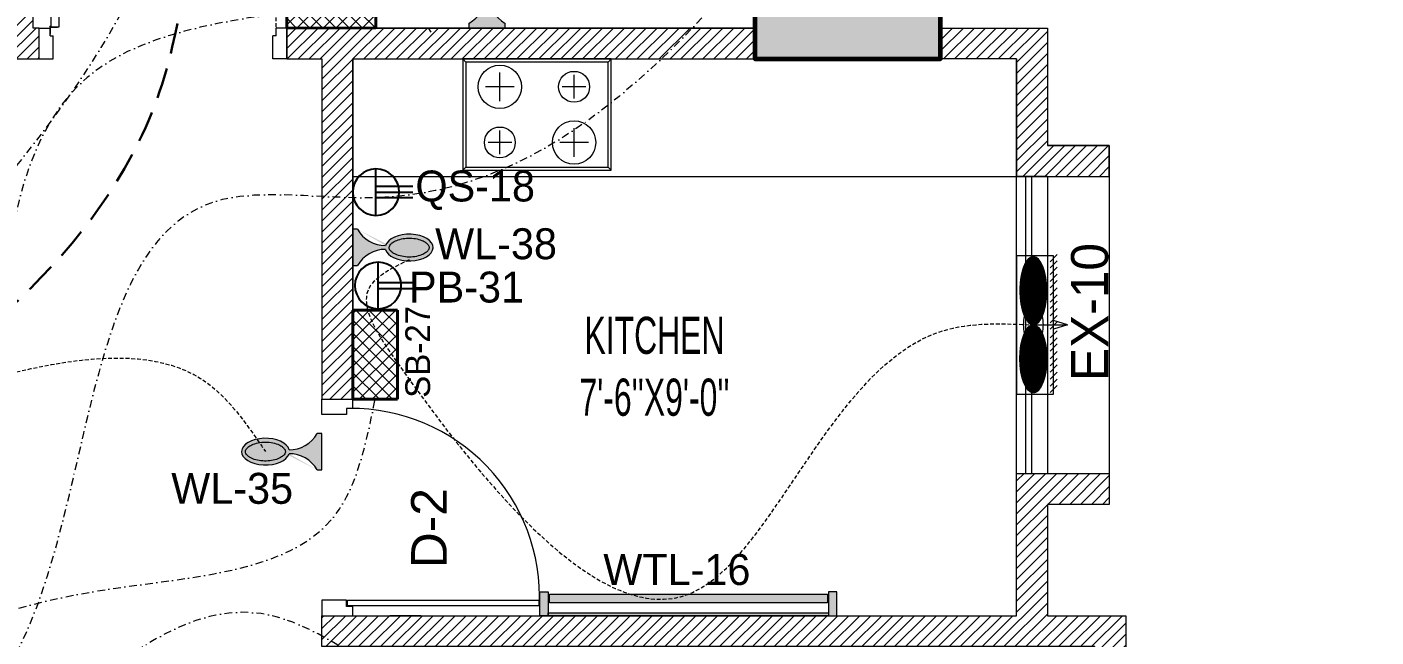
# Model space of a CAD drawing. Header units: inches. Extents: x 109699 to 44449955, y -10987 to 15824140.
# Drawn here: x 196519.6 to 196737.7, y -3582.5 to -3483.8 of the extents above; entities that cross this region are included whole.
import ezdxf

# ---------------------------------------------------------------- set-up
doc = ezdxf.new("R2010")
doc.units = ezdxf.units.IN
doc.header["$LTSCALE"] = 5
doc.header["$MEASUREMENT"] = 0
for name, pattern in [('DASHDOT', [1, 0.5, -0.25, 0, -0.25]), ('DASHED2', [0.375, 0.25, -0.125]), ('HIDDEN', [0.375, 0.25, -0.125])]:
    doc.linetypes.add(name, pattern=pattern)
doc.layers.get('0').update_dxf_attribs({"color": 123})
for name, color, linetype, lineweight in [('@NORMAL', 7, 'Continuous', 5), ('AC In', 244, 'DASHED2', 30), ('cloumn', 253, 'Continuous', 60), ('door', 8, 'Continuous', 9), ('E-Con-Point', 5, 'DASHED2', 13), ('E-EX-Exhaust-Fan', 190, 'Continuous', 13), ('E-PB-Socket-5A', 203, 'Continuous', 13), ('E-QS-Socket-15A', 1, 'Continuous', 9), ('E-SB-Switch-Board', 106, 'Continuous', 18), ('E-WL-Wall-Light', 232, 'Continuous', 15), ('E-WTL-Wall-Tube-Light', 6, 'Continuous', 15), ('fixture', 255, 'Continuous', 0), ('glass', 140, 'Continuous', 18), ('ha', 252, 'Continuous', 5), ('L_WALL', 8, 'Continuous', 5), ('SB', 1, 'DASHDOT', 20), ('WALL-1', 8, 'Continuous', 9), ('wll 01', 7, 'Continuous', 9)]:
    doc.layers.add(name, color=color, linetype=linetype, lineweight=lineweight)
doc.layers.add('FURNITUR', color=7, linetype='Continuous', lineweight=5, true_color=0xe8e8e8)
doc.layers.add('illustr-FURNITURE', color=34, linetype='Continuous')
doc.layers.add('T', color=8, linetype='Continuous')
doc.styles.get("Standard").update_dxf_attribs({"font": 'times.ttf'})
doc.styles.add('style2', font='ARIALN.TTF', dxfattribs={"width": 0.75, "height": 3})
doc.styles.add('TEXT-3', font='arial.ttf')
pattern_1 = [(44.99999999999989, (142732.3835256985, 2531118.532197352), (-0.8838834764831833, 0.8838834764831855), [])]

# ---------------------------------------------------------------- blocks, each defined once
blk = doc.blocks.new('Door-40')
at = {"layer": 'door', "ltscale": 0.5}
for p, q in [((0, 40), (5, 40)), ((0, 40), (0, 37.75)), ((5, 40), (5, 38.24999999999636)), ((0, 37.75), (3.75, 37.75000000000364)), ((3.75, 38.24999999999636), (3.75, 37.75000000000364)), ((3.75, 38.24999999999636), (5, 38.24999999999636)), ((0, 0), (0, 2.25)), ((0, 2.25), (3.75, 2.249999999996362)), ((3.75, 1.750000000003638), (3.75, 2.249999999996362)), ((5.135000000002037, 2.913192669428099), (5.145000000004075, 2.913192669428099)), ((5.135000000002037, 1.885000000002037), (5.135000000002037, 2.913192669428099)), ((0, 0), (5, 0)), ((0, 0), (5, 0)), ((3.75, 1.750000000003638), (5, 1.750000000003638)), ((4.010000000002037, 1.760000000002037), (4.010000000002037, 1.75)), ((5.010000000002037, 1.760000000002037), (4.010000000002037, 1.760000000002037)), ((5, 1.750000000003638), (5.010400642058812, 1.750000000007276)), ((5, 0), (5, 1.750000000003638)), ((5.145000000004075, 1.895000000000437), (5.145000000004075, 1.884599357945262))]:
    blk.add_line(p, q, dxfattribs=at)
blk.add_lwpolyline([(41.625, 3.145000000000437), (5.145000000004075, 3.145000000000437), (5.145000000004075, 1.895000000000437), (41.625, 1.895000000000437)], close=True, dxfattribs=at)
blk.add_circle((5.135000000002037, 1.760000000002037), 0.1249999999999983, dxfattribs=at)
at = {"layer": 'door', "linetype": 'HIDDEN', "ltscale": 0.5}
blk.add_arc((5.156161382139544, 1.755015969829401), 36.49531813451388, 2.182731632980644, 90.24516611661387, dxfattribs=at)
blk = doc.blocks.new('nhytfgb')
at = {"layer": 'L_WALL', "ltscale": 4}
for p, q in [((20996.32718490922, -25463.2833109047), (20996.32718490922, -25464.7833109047)), ((21001.32718490922, -25465.7833109047), (21001.32718490922, -25463.28331090471)), ((20996.32718490922, -25464.7833109047), (20997.32718490922, -25464.7833109047)), ((20997.32718490922, -25464.7833109047), (20997.32718490922, -25465.7833109047)), ((20997.32718490922, -25465.7833109047), (21001.32718490922, -25465.7833109047)), ((20997.3271849093, -25495.78331090468), (21001.3271849093, -25495.78331090468)), ((20997.3271849093, -25496.78331090468), (20997.3271849093, -25495.78331090468)), ((21001.3271849093, -25495.78331090468), (21001.32718490922, -25498.2833109047)), ((20996.32718490922, -25496.7833109047), (20996.32718490922, -25498.2833109047))]:
    blk.add_line(p, q, dxfattribs=at)
at = {"layer": 'L_WALL'}
for p, q in [((20997.18809612016, -25464.90215873925), (20966.18809612016, -25464.90215873925)), ((20997.18809612016, -25465.79835851259), (20966.18809612016, -25465.79835851259)), ((20997.18809612016, -25464.90215873925), (20997.18809612016, -25465.79835851259)), ((20996.32718490922, -25496.7833109047), (20997.3271849093, -25496.78331090468))]:
    blk.add_line(p, q, dxfattribs=at)
blk.add_arc((20996.57718490925, -25466.36028743991), 30.42405063002891, 177.2529418227814, 270.4708152205662, dxfattribs=at)
blk = doc.blocks.new('coloumn-01')
at = {"layer": 'ha'}
h = blk.add_hatch(dxfattribs=at)
h.set_pattern_fill('AR-CONC', color=256, scale=0.5)
h.set_pattern_definition([(49.99999999999999, (0, 0), (3.586300913003767, -0.3137606749129755), [0.375, -4.125]), (355, (0, 0), (-0.693756668065, 3.760960668500059), [0.3, -3.3]), (100.45144446, (0.298858405, -0.02614672), (2.89254423363556, 3.447199954843147), [0.3187009599999999, -3.505710559999999]), (46.18420000000001, (0, 1), (5.336206653357862, -0.8275964039653827), [0.5625, -6.1875]), (96.63563549, (0.444683725, 0.931033465), (4.673309728371142, 4.870593003872752), [0.47805171, -5.258568799999999]), (351.1841639899999, (0, 1), (4.673309725273866, 4.870593001349951), [0.45, -4.950000005]), (21, (0.5, 0.75), (2.984535260592308, -2.013094453326694), [0.375, -4.125]), (326.0000000000001, (0.5, 0.75), (1.216576659607909, 3.625750225234265), [0.3, -3.3]), (71.45144474, (0.74871127, 0.58224213), (4.201111883649856, 1.612655764031769), [0.31870095, -3.50571056]), (37.50000000000001, (0, 0), (0.06079927658645334, 1.664469269156557), [0, -3.26, 0, -3.35, 0, -3.3125]), (7.499999999999999, (0, 0), (1.315347687210743, 1.972058559411801), [0, -1.91, 0, -3.185, 0, -1.2625]), (327.5, (-1.115, 0), (2.669112180862045, -0.1127743586718988), [0, -1.25, 0, -3.9, 0, -5.175]), (317.5, (-1.615, 0), (2.915930846711931, 0.5005249116615886), [0, -1.625, 0, -2.59, 0, -3.675])])
h.paths.add_polyline_path([(32128.44739975178, -2546319.049243456), (32092.44739975178, -2546319.049243456), (32092.44739975178, -2546331.049243456), (32128.44739975178, -2546331.049243456)])
h.paths.add_polyline_path([(32128.44739975189, -2546617.132962178), (32098.44739975189, -2546617.132962178), (32098.44739975189, -2546629.132962178), (32128.44739975189, -2546629.132962178)])
h.paths.add_polyline_path([(31978.51966727065, -2546605.132962178), (31966.51966727065, -2546605.132962178), (31966.51966727065, -2546635.132962178), (31978.51966727065, -2546635.132962178)])
h.paths.add_polyline_path([(31821.20333333506, -2546605.132962178), (31809.20333333506, -2546605.132962178), (31809.20333333506, -2546635.132962178), (31821.20333333506, -2546635.132962178)])
h.paths.add_polyline_path([(31689.20328743063, -2546611.133238418), (31677.20328743063, -2546611.133238418), (31677.20328743063, -2546635.133238418), (31689.20328743063, -2546635.133238418)])
h.paths.add_polyline_path([(31417.20347832461, -2546611.132962178), (31405.20347832461, -2546611.132962178), (31405.20347832461, -2546635.132962178), (31417.20347832461, -2546635.132962178)])
h.paths.add_polyline_path([(31435.20347912709, -2546415.348983645), (31405.20347912709, -2546415.348983645), (31405.20347912709, -2546427.348983645), (31435.20347912709, -2546427.348983645)])
h.paths.add_polyline_path([(31633.74647668525, -2546415.348983645), (31603.74647668525, -2546415.348983645), (31603.74647668525, -2546427.348983645), (31633.74647668525, -2546427.348983645)])
h.paths.add_polyline_path([(31821.20245073218, -2546319.049243455), (31809.20245073218, -2546319.049243455), (31809.20245073218, -2546349.049243455), (31821.20245073218, -2546349.049243455)])
h.paths.add_polyline_path([(31996.51966727068, -2546319.049243455), (31966.51966727068, -2546319.049243455), (31966.51966727068, -2546331.049243455), (31996.51966727068, -2546331.049243455)])
h.paths.add_polyline_path([(31581.74648750067, -2546291.049243452), (31541.74648750067, -2546291.049243452), (31541.74648750067, -2546301.049243452), (31581.74648750067, -2546301.049243452)])
h.paths.add_polyline_path([(31485.74647668505, -2546261.049243452), (31475.74647668505, -2546261.049243452), (31475.74647668505, -2546301.049243452), (31485.74647668505, -2546301.049243452)])
h.paths.add_polyline_path([(31581.74648750064, -2546206.049278549), (31521.74648750064, -2546206.049278549), (31521.74648750064, -2546216.049243455), (31581.74648750064, -2546216.049243455)])
h.paths.add_polyline_path([(31435.20347595899, -2546206.049243455), (31405.20347595899, -2546206.049243455), (31405.20347595899, -2546218.049243455), (31435.20347595899, -2546218.049243455)])
h.paths.add_polyline_path([(31435.20347912709, -2546094.049243455), (31405.20347912709, -2546094.049243455), (31405.20347912709, -2546106.049243455), (31435.20347912709, -2546106.049243455)])
h.paths.add_polyline_path([(31583.74647668522, -2546094.049243455), (31547.74647668522, -2546094.049243455), (31547.74647668522, -2546106.049243455), (31583.74647668522, -2546106.049243455)])
h.paths.add_polyline_path([(31775.41359277777, -2546094.049243455), (31763.41359277777, -2546094.049243455), (31763.41359277777, -2546124.049243455), (31775.41359277777, -2546124.049243455)])
h.paths.add_polyline_path([(32059.80123907101, -2546094.049243455), (32047.80123907101, -2546094.049243455), (32047.80123907101, -2546124.049243455), (32059.80123907101, -2546124.049243455)])
h.paths.add_polyline_path([(32058.06771510976, -2545913.633020405), (32028.06771510976, -2545913.633020405), (32028.06771510976, -2545925.633020405), (32058.06771510976, -2545925.633020405)])
h.paths.add_polyline_path([(32048.06771510973, -2545722.712815279), (32036.06771510973, -2545722.712815279), (32036.06771510973, -2545746.712815279), (32048.06771510973, -2545746.712815279)])
h.paths.add_polyline_path([(31799.41359277774, -2545913.633020405), (31763.41359277774, -2545913.633020405), (31763.41359277774, -2545925.633020405), (31799.41359277774, -2545925.633020405)])
h.paths.add_polyline_path([(31591.53986684192, -2545945.049243456), (31561.31223659915, -2545945.049243456), (31561.31223659915, -2545957.049243456), (31591.53986684192, -2545957.049243456)])
h.paths.add_polyline_path([(31435.20347912709, -2545945.049243456), (31405.20347912709, -2545945.049243456), (31405.20347912709, -2545957.049243456), (31435.20347912709, -2545957.049243456)])
h.paths.add_polyline_path([(31429.2035252499, -2545715.383477275), (31405.2035252499, -2545715.383477275), (31405.2035252499, -2545727.383477275), (31429.2035252499, -2545727.383477275)])
h.paths.add_polyline_path([(31605.53986684192, -2545715.383237123), (31581.53986684192, -2545715.383237123), (31581.53986684192, -2545727.383237123), (31605.53986684192, -2545727.383237123)])
h.paths.add_polyline_path([(31775.41359277774, -2545711.610186095), (31763.41359277774, -2545711.610186095), (31763.41359277774, -2545735.610186095), (31775.41359277774, -2545735.610186095)])
at = {"layer": 'cloumn', "elevation": -16.03078112505508}
blk.add_lwpolyline([(32028.06771510976, -2545913.633020405), (32028.06771510976, -2545925.633020405), (32058.06771510976, -2545925.633020405), (32058.06771510976, -2545913.633020405)], close=True, dxfattribs=at)
blk = doc.blocks.new('A$C3CDA63C6')
at = {"layer": 'fixture'}
for p, q in [((-1.009373227134347e-05, 18.00000247807452), (0.4999899062677287, 17.50000247807452)), ((-1.009373227134347e-05, 18.00000247807452), (-1.009373227134347e-05, 2.478074520695372e-06)), ((23.99998990626773, 18.00000247807452), (-1.009373227134347e-05, 18.00000247807452)), ((0.4999899062677287, 17.50000247807452), (0.4999899062677287, 0.5000024780745207)), ((23.49998990626773, 17.50000247807452), (0.4999899062677287, 17.50000247807452)), ((23.49998990626773, 17.50000247807452), (23.99998990626773, 18.00000247807452)), ((23.49998990626773, 0.5000024780745207), (23.49998990626773, 17.50000247807452)), ((23.99998990626773, 2.478074520695372e-06), (23.99998990626773, 18.00000247807452)), ((5.999989906267729, 15.82196763532897), (5.999989906267729, 11.17803732082007)), ((17.99998990626773, 15.41201758252623), (17.99998990626773, 11.58798737362281)), ((3.678024749013275, 13.50000247807452), (8.321955063522182, 13.50000247807452)), ((16.08797480181602, 13.50000247807452), (19.91200501071944, 13.50000247807452)), ((17.99998990626773, 6.821967635328974), (17.99998990626773, 2.178037320820067)), ((4.087974801816017, 4.500002478074521), (7.91200501071944, 4.500002478074521)), ((5.999989906267729, 6.412017582526232), (5.999989906267729, 2.587987373622809)), ((15.67802474901328, 4.500002478074521), (20.32195506352218, 4.500002478074521)), ((0.4999899062677287, 0.5000024780745207), (-1.009373227134347e-05, 2.478074520695372e-06)), ((-1.009373227134347e-05, 2.478074520695372e-06), (23.99998990626773, 2.478074520695372e-06)), ((0.4999899062677287, 0.5000024780745207), (23.49998990626773, 0.5000024780745207)), ((23.49998990626773, 0.5000024780745207), (23.99998990626773, 2.478074520695372e-06))]:
    blk.add_line(p, q, dxfattribs=at)
for centre, radius in [((5.999989906267729, 13.50000247807452), 3.5), ((17.99998990626773, 13.50000247807452), 2.5), ((5.999989906267729, 4.500002478074521), 2.5), ((17.99998990626773, 4.500002478074521), 3.5)]:
    blk.add_circle(centre, radius, dxfattribs=at)
blk = doc.blocks.new('vfdcx')
at = {"layer": 'FURNITUR'}
blk.add_line((106318.1547879035, -20852.43812081018), (106301.0488324388, -20862.31424880781), dxfattribs=at)
blk = doc.blocks.new('A$C4DCB0E22')
h = blk.add_hatch()
h.set_pattern_fill('ANSI37', color=256, scale=15, angle=90.05046403147966, style=0)
h.set_pattern_definition([(135.0504640314797, (0, 0), (-1.324656962164393, -1.326992438783809), []), (225.0504640314796, (0, 0), (1.326992438783809, -1.324656962164393), [])])
h.paths.add_polyline_path([(0.0158499618895469, -4.176303718850249e-06), (-3.779117417224143e-06, 17.9999888419976), (8.999992730033242, 18.00791571250107), (9.015846471040199, 0.007922694199763214)])
at = {"lineweight": 40}
for p, q in [((-3.779117417224143e-06, 17.9999888419976), (8.999992730033242, 18.00791571250107)), ((0.0158499618895469, -4.176303718850249e-06), (-3.779117417224143e-06, 17.9999888419976)), ((9.015846471040199, 0.007922694199763214), (8.999992730033242, 18.00791571250107)), ((0.0158499618895469, -4.176303718850249e-06), (9.015846471040199, 0.007922694199763214))]:
    blk.add_line(p, q, dxfattribs=at)
blk = doc.blocks.new('A$C0EEE0DA8')
at = {"lineweight": 25}
for p, q in [((9.859886922386067, 11.01563311866266), (9.859886922386067, 3.514223118661903)), ((9.859886922386067, 7.754928118662065), (15.8195753665932, 7.754928118662065)), ((9.859886922386067, 6.774928118662501), (15.8195753665932, 6.774928118662501))]:
    blk.add_line(p, q, dxfattribs=at)
blk.add_circle((9.85988692238243, 7.264928118662283), 3.750704999999999, dxfattribs=at)
blk = doc.blocks.new('E-W-LIGHT')
at = {"linetype": 'ByBlock', "ltscale": 0.5}
h = blk.add_hatch(color=256, dxfattribs=at)
h.dxf.hatch_style = 1
h.set_gradient(color1=(255, 255, 255), color2=(255, 255, 0), name='CYLINDER')
edge = h.paths.add_edge_path()
edge.add_spline(control_points=[(-96.71110423948552, 1.235367220396483), (-96.8976251288622, 1.235367220396483), (-97.08530367817384, 1.204590695443009), (-97.49532330615068, 1.060408411101338), (-97.71769888777162, 0.9452617532663472), (-98.18859363857634, 0.6007580769133996), (-98.4360601757027, 0.3712016227401077), (-98.9274233233457, -0.2076466389563343), (-99.17095937526851, -0.5565722783421756), (-99.79256403547286, -1.649000525487912), (-100.1403411294208, -2.496475964584042), (-100.6655547252501, -4.389078901701514), (-100.8435119435345, -5.433326140728264), (-100.996858843053, -7.577941591604359), (-100.9723680002039, -8.677864733885961), (-100.7253955626443, -10.7881619923927), (-100.5027117058065, -11.79805679996582), (-99.90205506231798, -13.59089832466863), (-99.52349327352754, -14.37265162368595), (-98.79708591162027, -15.46144462183512), (-98.46289770719719, -15.83531695936959), (-97.82402795464219, -16.37320808014224), (-97.52292902289115, -16.53708124557815), (-97.0332651008719, -16.69867335386745), (-96.83300356165012, -16.72444707740215), (-96.42760539585558, -16.70413243760904), (-96.21918910161975, -16.65733367471884), (-95.75858057275782, -16.45705756399432), (-95.50712660475898, -16.30138572900886), (-94.98330090317799, -15.85001415615693), (-94.71221849052682, -15.55449414506236), (-94.18744122004225, -14.82684639582039), (-93.93399672563008, -14.39521060388152), (-93.32240182252819, -13.09860869282319), (-93.0057716383552, -12.13470487732181), (-92.57508722519842, -10.03980369670334), (-92.46055768618565, -8.90959698224412), (-92.45565766659526, -6.646794607945969), (-92.56528275998282, -5.514732191470296), (-92.98715107886524, -3.412587944823316), (-93.29985699109132, -2.443281268231641), (-93.99092435031811, -0.9549615958549695), (-94.34810290115182, -0.3877643056552464), (-95.07582621573985, 0.4836147841888085), (-95.44374809115733, 0.7854262440646148), (-96.01798165069457, 1.105607693885873), (-96.24029005175481, 1.180327462172805), (-96.53763867025813, 1.228459302029147), (-96.62438560181026, 1.235367220396483), (-96.71110423948552, 1.235367220396483)], knot_values=[0, 0, 0, 0, 0.194197829587449, 0.194197829587449, 0.388395659174898, 0.388395659174898, 0.582593488762347, 0.582593488762347, 0.776791318349796, 0.776791318349796, 1.110216687407361, 1.110216687407361, 1.443642056464925, 1.443642056464925, 1.77706742552249, 1.77706742552249, 2.110492794580054, 2.110492794580054, 2.443918163637619, 2.443918163637619, 2.701496175378678, 2.701496175378678, 2.959074187119738, 2.959074187119738, 3.169612053741, 3.169612053741, 3.380149920362263, 3.380149920362263, 3.590687786983526, 3.590687786983526, 3.801225653604789, 3.801225653604789, 4.011763520226051, 4.011763520226051, 4.360140390670959, 4.360140390670959, 4.708517261115867, 4.708517261115867, 5.056894131560775, 5.056894131560775, 5.405271002005684, 5.405271002005684, 5.69307956715584, 5.69307956715584, 5.980888132305996, 5.980888132305996, 6.192897451070847, 6.192897451070847, 6.283185307179586, 6.283185307179586, 6.283185307179586, 6.283185307179586], degree=3, periodic=0)
at = {"layer": 'E-WL-Wall-Light', "linetype": 'ByBlock', "ltscale": 0.5}
h = blk.add_hatch(color=256, dxfattribs=at)
h.dxf.hatch_style = 1
edge = h.paths.add_edge_path()
edge.add_ellipse((-96.71110423948552, -7.740473765769313), major_axis=(0, 10.71660606041263), ratio=0.559300439547623, start_angle=187.7376784571124, end_angle=531.0374031504149)
edge.add_arc((-112.001170541625, -18.46997501720373), 14.35701343791298, -60.53601194170483, 0.5736542653427819, ccw=False)
edge.add_line((-104.9392941575301, -30.97012448799713), (-104.939294157532, -33.06572841662167))
edge.add_line((-104.939294157532, -33.06572841662167), (-88.60969415754215, -33.06572841666017))
edge.add_line((-88.60969415754215, -33.06572841666017), (-88.60969415754002, -30.97012448799946))
edge.add_arc((-81.54781777344922, -18.46997501720374), 14.35701343791298, 179.559619270027, 240.5360119417236, ccw=False)
edge = h.paths.add_edge_path(flags=16)
edge.add_spline(control_points=[(-96.71110423948552, 1.235367220396483), (-96.8976251288622, 1.235367220396483), (-97.08530367817384, 1.204590695443009), (-97.49532330615068, 1.060408411101338), (-97.71769888777162, 0.9452617532663472), (-98.18859363857634, 0.6007580769133996), (-98.4360601757027, 0.3712016227401077), (-98.9274233233457, -0.2076466389563343), (-99.17095937526851, -0.5565722783421756), (-99.79256403547286, -1.649000525487912), (-100.1403411294208, -2.496475964584042), (-100.6655547252501, -4.389078901701514), (-100.8435119435345, -5.433326140728264), (-100.996858843053, -7.577941591604359), (-100.9723680002039, -8.677864733885961), (-100.7253955626443, -10.7881619923927), (-100.5027117058065, -11.79805679996582), (-99.90205506231798, -13.59089832466863), (-99.52349327352754, -14.37265162368595), (-98.79708591162027, -15.46144462183512), (-98.46289770719719, -15.83531695936959), (-97.82402795464219, -16.37320808014224), (-97.52292902289115, -16.53708124557815), (-97.0332651008719, -16.69867335386745), (-96.83300356165012, -16.72444707740215), (-96.42760539585558, -16.70413243760904), (-96.21918910161975, -16.65733367471884), (-95.75858057275782, -16.45705756399432), (-95.50712660475898, -16.30138572900886), (-94.98330090317799, -15.85001415615693), (-94.71221849052682, -15.55449414506236), (-94.18744122004225, -14.82684639582039), (-93.93399672563008, -14.39521060388152), (-93.32240182252819, -13.09860869282319), (-93.0057716383552, -12.13470487732181), (-92.57508722519842, -10.03980369670334), (-92.46055768618565, -8.90959698224412), (-92.45565766659526, -6.646794607945969), (-92.56528275998282, -5.514732191470296), (-92.98715107886524, -3.412587944823316), (-93.29985699109132, -2.443281268231641), (-93.99092435031811, -0.9549615958549695), (-94.34810290115182, -0.3877643056552464), (-95.07582621573985, 0.4836147841888085), (-95.44374809115733, 0.7854262440646148), (-96.01798165069457, 1.105607693885873), (-96.24029005175481, 1.180327462172805), (-96.53763867025813, 1.228459302029147), (-96.62438560181026, 1.235367220396483), (-96.71110423948552, 1.235367220396483)], knot_values=[0, 0, 0, 0, 0.194197829587449, 0.194197829587449, 0.388395659174898, 0.388395659174898, 0.582593488762347, 0.582593488762347, 0.776791318349796, 0.776791318349796, 1.110216687407361, 1.110216687407361, 1.443642056464925, 1.443642056464925, 1.77706742552249, 1.77706742552249, 2.110492794580054, 2.110492794580054, 2.443918163637619, 2.443918163637619, 2.701496175378678, 2.701496175378678, 2.959074187119738, 2.959074187119738, 3.169612053741, 3.169612053741, 3.380149920362263, 3.380149920362263, 3.590687786983526, 3.590687786983526, 3.801225653604789, 3.801225653604789, 4.011763520226051, 4.011763520226051, 4.360140390670959, 4.360140390670959, 4.708517261115867, 4.708517261115867, 5.056894131560775, 5.056894131560775, 5.405271002005684, 5.405271002005684, 5.69307956715584, 5.69307956715584, 5.980888132305996, 5.980888132305996, 6.192897451070847, 6.192897451070847, 6.283185307179586, 6.283185307179586, 6.283185307179586, 6.283185307179586], degree=3, periodic=0)
for p, q in [((-104.9392941575301, -30.97012448799713), (-104.939294157532, -33.06572841662167)), ((-104.939294157532, -33.06572841662167), (-88.60969415754215, -33.06572841666017)), ((-88.60969415754215, -33.06572841666017), (-88.60969415754002, -30.97012448803655))]:
    blk.add_line(p, q)
at = {"linetype": 'ByBlock', "ltscale": 0.5}
for centre, start, end in [((-112.001170541625, -18.46997501720374), 299.4639880582952, 0.5736542653427851), ((-81.54781777344922, -18.46997501720374), 179.4263457346572, 240.5360119417045)]:
    blk.add_arc(centre, 14.35701343791298, start, end, dxfattribs=at)
blk.add_ellipse((-96.71110423948552, -7.740473765769313), major_axis=(0, 10.71660606041263), ratio=0.559300439547623, start_param=3.276640619127039, end_param=9.268351136215248, dxfattribs=at)
blk.add_open_spline([(-96.71110423948552, 1.235367220396483), (-96.8976251288622, 1.235367220396483), (-97.08530367817384, 1.204590695443009), (-97.49532330615068, 1.060408411101338), (-97.71769888777162, 0.9452617532663472), (-98.18859363857634, 0.6007580769133996), (-98.4360601757027, 0.3712016227401077), (-98.9274233233457, -0.2076466389563343), (-99.17095937526851, -0.5565722783421756), (-99.79256403547286, -1.649000525487912), (-100.1403411294208, -2.496475964584042), (-100.6655547252501, -4.389078901701514), (-100.8435119435345, -5.433326140728264), (-100.996858843053, -7.577941591604359), (-100.9723680002039, -8.677864733885961), (-100.7253955626443, -10.7881619923927), (-100.5027117058065, -11.79805679996582), (-99.90205506231798, -13.59089832466863), (-99.52349327352754, -14.37265162368595), (-98.79708591162027, -15.46144462183512), (-98.46289770719719, -15.83531695936959), (-97.82402795464219, -16.37320808014224), (-97.52292902289115, -16.53708124557815), (-97.0332651008719, -16.69867335386745), (-96.83300356165012, -16.72444707740215), (-96.42760539585558, -16.70413243760904), (-96.21918910161975, -16.65733367471884), (-95.75858057275782, -16.45705756399432), (-95.50712660475898, -16.30138572900886), (-94.98330090317799, -15.85001415615693), (-94.71221849052682, -15.55449414506236), (-94.18744122004225, -14.82684639582039), (-93.93399672563008, -14.39521060388152), (-93.32240182252819, -13.09860869282319), (-93.0057716383552, -12.13470487732181), (-92.57508722519842, -10.03980369670334), (-92.46055768618565, -8.90959698224412), (-92.45565766659526, -6.646794607945969), (-92.56528275998282, -5.514732191470296), (-92.98715107886524, -3.412587944823316), (-93.29985699109132, -2.443281268231641), (-93.99092435031811, -0.9549615958549695), (-94.34810290115182, -0.3877643056552464), (-95.07582621573985, 0.4836147841888085), (-95.44374809115733, 0.7854262440646148), (-96.01798165069457, 1.105607693885873), (-96.24029005175481, 1.180327462172805), (-96.53763867025813, 1.228459302029147), (-96.62438560181026, 1.235367220396483), (-96.71110423948552, 1.235367220396483)], degree=3, knots=[0, 0, 0, 0, 0.194197829587449, 0.194197829587449, 0.388395659174898, 0.388395659174898, 0.582593488762347, 0.582593488762347, 0.776791318349796, 0.776791318349796, 1.110216687407361, 1.110216687407361, 1.443642056464925, 1.443642056464925, 1.77706742552249, 1.77706742552249, 2.110492794580054, 2.110492794580054, 2.443918163637619, 2.443918163637619, 2.701496175378678, 2.701496175378678, 2.959074187119738, 2.959074187119738, 3.169612053741, 3.169612053741, 3.380149920362263, 3.380149920362263, 3.590687786983526, 3.590687786983526, 3.801225653604789, 3.801225653604789, 4.011763520226051, 4.011763520226051, 4.360140390670959, 4.360140390670959, 4.708517261115867, 4.708517261115867, 5.056894131560775, 5.056894131560775, 5.405271002005684, 5.405271002005684, 5.69307956715584, 5.69307956715584, 5.980888132305996, 5.980888132305996, 6.192897451070847, 6.192897451070847, 6.283185307179586, 6.283185307179586, 6.283185307179586, 6.283185307179586], dxfattribs=at)
blk = doc.blocks.new('A$C63C712C3')
at = {"linetype": 'ByBlock', "ltscale": 0.5}
h = blk.add_hatch(color=256, dxfattribs=at)
h.dxf.hatch_style = 1
h.paths.add_polyline_path([(35.45815903441689, 102.6004051111813), (7.051254215184599e-05, 102.6004051111813), (7.051254215184599e-05, -1.4210854715202e-14), (35.45815903441689, 0)])
h.paths.add_polyline_path([(1235.458159034402, 102.6004051111813), (35.45815903441689, 102.6004051111813), (35.45815903441689, 90.19858873463818), (1235.458159034402, 90.19858873463818)])
h.paths.add_polyline_path([(1270.916247556277, 102.6004051111813), (1235.458159034402, 102.6004051111813), (1235.458159034402, -1.4210854715202e-14), (1270.916247556277, 0)])
h = blk.add_hatch(color=256, dxfattribs=at)
h.dxf.hatch_style = 1
h.set_gradient(color1=(255, 255, 0), rotation=269, name='CYLINDER')
h.paths.add_polyline_path([(1230.609335631336, 47.55507706388016), (39.80634735536296, 47.55507706388016), (39.80634735536296, 10.14120857274975), (1230.609335631336, 10.14120857274975)])
at = {"ltscale": 2}
for p, q in [((39.80314903250837, 42.02165198561852), (33.8373914979602, 42.02165198561852)), ((39.80314903250837, 15.93327464433969), (33.8373914979602, 15.93327464433969)), ((1230.612533954176, 42.02165198561852), (1236.578291488724, 42.02165198561852)), ((1230.612533954176, 15.93327464433969), (1236.578291488724, 15.93327464433969))]:
    blk.add_line(p, q, dxfattribs=at)
for points in [[(35.45815903441689, 102.6004051111813), (7.051254215184599e-05, 102.6004051111813), (7.051254215184599e-05, 0), (35.45815903441689, 0)], [(35.45815903441689, 102.6004051111813), (1235.458159034402, 102.6004051111813), (1235.458159034402, 90.19858873463818), (35.45815903441689, 90.19858873463818)], [(1235.458159034402, 102.6004051111813), (1270.916247556277, 102.6004051111813), (1270.916247556277, 0), (1235.458159034402, 0)], [(39.80634735536296, 47.55507706388016), (1230.609335631336, 47.55507706388016), (1230.609335631336, 10.14120857274975), (39.80634735536296, 10.14120857274975)]]:
    blk.add_lwpolyline(points, close=True, dxfattribs=at)
blk = doc.blocks.new('A$C1C755710')
at = {"linetype": 'ByBlock', "ltscale": 0.5}
h = blk.add_hatch(dxfattribs=at)
h.set_pattern_fill('ANSI31', color=256)
h.set_pattern_definition([(45, (0, 0), (-0.08838834764831843, 0.08838834764831845), [])])
edge = h.paths.add_edge_path()
edge.add_ellipse((199.1649073579174, 94.51384083836456), major_axis=(191.0280833619181, 3.971377967073551e-11), ratio=0.3951307893636453, start_angle=-2.146606530950382e-05, end_angle=6.29936271653392)
edge.add_ellipse((199.1649073579174, 94.51384083836456), major_axis=(191.0280833619181, 3.971377967073551e-11), ratio=0.3951307893636453, start_angle=6.29936271653392, end_angle=41.72868663856591)
edge.add_ellipse((199.1649073579174, 94.51384083836456), major_axis=(191.0280833619181, 3.971377967073551e-11), ratio=0.3951307893636453, start_angle=41.72868663856591, end_angle=359.9999785339347)
edge = h.paths.add_edge_path()
edge.add_ellipse((581.2210740817536, 94.51384083836456), major_axis=(-191.0280833619181, 3.971377967073551e-11), ratio=0.3951307893636453, start_angle=2.146606529957221e-05, end_angle=318.2713133614341)
edge.add_ellipse((581.2210740817536, 94.51384083836456), major_axis=(-191.0280833619181, 3.971377967073551e-11), ratio=0.3951307893636453, start_angle=318.2713133614341, end_angle=360.0000214660653)
at = {"ltscale": 2}
for p, q in [((9.237156729897833, 188.2013995007728), (49.73115919703559, 228.6954019679106)), ((44.42906965014117, 188.2013995007728), (84.92307211727893, 228.6954019679106)), ((83.87120178474288, 188.2013995007728), (124.3652042518806, 228.6954019679106)), ((124.5506794197281, 188.2013995007728), (165.0446818868659, 228.6954019679106)), ((159.7425923399715, 188.2013995007728), (200.2365948071092, 228.6954019679106)), ((199.1847244745732, 188.2013995007728), (239.6787269417109, 228.6954019679106)), ((241.5598876592558, 188.2013995007728), (282.0538901263935, 228.6954019679106)), ((276.7518005794991, 188.2013995007728), (317.2458030466369, 228.6954019679106)), ((316.1939327141008, 188.2013995007728), (356.6879351812386, 228.6954019679106)), ((389.0395967610093, 285.5447172545246), (364.2144678700133, 207.9370213896327)), ((365.3524135401385, 188.2013995007728), (405.8464160072763, 228.6954019679106)), ((389.0395967610093, 102.7958703805634), (389.0395967610093, 285.5447172545246)), ((389.0395967610093, 285.5447172545246), (413.8647256520053, 207.9370213896327)), ((400.5443264603819, 188.2013995007728), (441.0383289275196, 228.6954019679106)), ((439.9864585949836, 188.2013995007728), (480.4804610621213, 228.6954019679106)), ((481.5137070744968, 188.2013995007728), (522.0077095416345, 228.6954019679106)), ((516.7056199947401, 188.2013995007728), (557.1996224618779, 228.6954019679106)), ((556.1477521293418, 188.2013995007728), (596.6417545964796, 228.6954019679106)), ((597.6751444695255, 188.2013995007728), (638.1691469366633, 228.6954019679106)), ((632.8670573897689, 188.2013995007728), (673.3610598569066, 228.6954019679106)), ((672.3091895243706, 188.2013995007728), (712.8031919915084, 228.6954019679106)), ((708.7490936335089, 188.2013995007728), (749.2430961006467, 228.6954019679106)), ((743.9410065537522, 188.2013995007728), (784.43500902089, 228.6954019679106))]:
    blk.add_line(p, q, dxfattribs=at)
blk.add_lwpolyline([(-2.91038304567337e-11, 207.9370213896327), (777.604823705391, 207.9370213896327), (777.604823705391, -2.91038304567337e-11), (-2.91038304567337e-11, -2.91038304567337e-11)], close=True, dxfattribs=at)
for centre, start, end in [((390.1929907198355, -134.2364891821926), 80.14559333652657, 99.85440666347343), ((390.1929907198355, 323.2641150363197), 260.1455933365266, 279.8544066634735)]:
    blk.add_arc(centre, 283.1687490877094, start, end, dxfattribs=at)
at = {"extrusion": (0, 0, -1)}
blk.add_ellipse((199.1649073579174, 94.51384083836456), major_axis=(191.0280833619181, 3.971377967073551e-11), ratio=0.3951307893636453, dxfattribs=at)
blk.add_ellipse((581.2210740817536, 94.51384083836456), major_axis=(-191.0280833619181, 3.971377967073551e-11), ratio=0.3951307893636453)
blk = doc.blocks.new('A$C7D2A24B3')
at = {"lineweight": 25}
for p, q in [((9.859886922386067, 11.01563311865903), (9.859886922386067, 3.514223118658265)), ((9.859886922386067, 8.143706464579736), (15.8195753665932, 8.143706464579736)), ((9.859886922386067, 7.268951136147734), (15.8195753665932, 7.268951136147734)), ((9.859886922386067, 6.288951136148171), (15.8195753665932, 6.288951136148171))]:
    blk.add_line(p, q, dxfattribs=at)
blk.add_circle((9.85988692238243, 7.264928118658645), 3.750704999999999, dxfattribs=at)

msp = doc.modelspace()

# ---------------------------------------------------------------- hatches: boundary and pattern name
at = {"layer": '@NORMAL'}
h = msp.add_hatch(dxfattribs=at)
h.set_pattern_fill('ANSI31', scale=10, angle=-7.63333123551244e-14, style=0)
h.set_pattern_definition([(44.99999999999991, (-3358.079220665124, -46603.01731711855), (-0.8838834764831833, 0.8838834764831855), [])])
h.paths.add_polyline_path([(196679.5570980907, -3556.007518244003), (196694.5570980909, -3556.007518244003), (196694.5570980909, -3561.007518243974), (196684.5570980907, -3561.007518243974), (196684.5570980907, -3579.007518244003), (196697.2202511402, -3579.007518244003), (196697.22025114, -3594.007518244003), (196692.2202511402, -3594.007518244003), (196692.2202511403, -3584.007518244003), (196567.2905053946, -3584.007518244003), (196567.2905053948, -3579.007518244003), (196679.5570980907, -3579.007518244003)])
at = {"layer": 'ha'}
h = msp.add_hatch(dxfattribs=at)
h.set_pattern_fill('ANSI31', scale=10, angle=-7.63333123551244e-14, style=0)
h.set_pattern_definition([(44.99999999999989, (142356.2319982718, 2531118.532197352), (-0.8838834764831833, 0.8838834764831855), [])])
h.paths.add_polyline_path([(196550.6306810349, -3245.085296884672), (196550.6306810349, -3240.085296884206), (196545.6306810349, -3240.085296884206), (196545.6306810349, -3240.085296883741), (196515.6306810349, -3240.085296884672), (196515.6306810349, -3250.578646185835), (196493.6306443762, -3250.57864618537), (196493.6310590072, -3250.578646185806), (196488.6310590072, -3250.578646185806), (196488.6307271348, -3255.578646185835), (196515.6306810349, -3255.578646185835), (196515.6306810349, -3309.792124718455), (196467.6353395369, -3309.792124718455), (196467.6306077173, -3314.792124718455), (196515.630681035, -3314.792124718455), (196515.6333115906, -3489.007518244003), (196521.630681035, -3489.007518244003), (196521.630681035, -3484.007792632588), (196520.630681035, -3484.007792632588), (196520.630681035, -3310.085296884672), (196574.6306810347, -3310.085296884672), (196574.6259492151, -3305.085296884672), (196520.630681035, -3305.085296884672), (196520.6306810349, -3245.085296884672)])
h = msp.add_hatch(dxfattribs=at)
h.set_pattern_fill('ANSI31', scale=10, angle=-7.63333123551244e-14, style=0)
h.set_pattern_definition(pattern_1)
h.paths.add_polyline_path([(196561.6333115904, -3484.007518244003), (196561.6333115904, -3489.007792505055), (196567.2905053946, -3489.007518244003), (196567.2905053942, -3544.007518244003), (196572.2905053942, -3544.007518244003), (196572.2905053946, -3489.007518244003), (196637.2848409216, -3489.007518243538), (196637.2848409216, -3484.007518244003)])
h = msp.add_hatch(dxfattribs=at)
h.set_pattern_fill('ANSI31', scale=10, angle=-7.63333123551244e-14, style=0)
h.set_pattern_definition(pattern_1)
h.paths.add_polyline_path([(196679.5570980907, -3508.007518244003), (196694.5570980908, -3508.007518244003), (196694.5570980908, -3503.007518243072), (196684.5570980907, -3503.007518243072), (196684.5570980907, -3484.007518244935), (196667.2848409216, -3484.007518244178), (196667.2848409216, -3489.007518244003), (196679.5570980907, -3489.007518244003)])

# ---------------------------------------------------------------- linework, layer by layer
at = {"layer": '@NORMAL'}
for p, q in [((196561.6333115904, -3484.007518244003, 0.2632158499592521), (196637.2848409216, -3484.007518244003, 0.2632158499592521)), ((196561.6333115904, -3489.007518244003, 0.5632158499592599), (196561.6333115904, -3484.007518244003, 0.5632158499592599)), ((196667.2848409216, -3484.007518244003, 0.2632158499592521), (196684.5570980907, -3484.007518244003, 0.2632158499592521)), ((196684.5570980907, -3484.007518244003, 0.178552420903916), (196684.5570980907, -3503.007518243072, 0.1785524209039132)), ((196515.6333115904, -3489.007518244003, 0.463215849959262), (196520.6333115905, -3489.007518244003, 0.463215849959262)), ((196567.2905053946, -3489.007518244003, 0.3632158499594098), (196567.2905053946, -3544.007518244003, 0.3632158499594063)), ((196572.2905053946, -3489.007518244003, 0.3632158499594098), (196572.2905053946, -3544.007518244003, 0.3632158499594063)), ((196679.5570980907, -3489.007518244003, 0.178552420903916), (196679.5570980907, -3508.007518244003, 0.1785524209039124)), ((196679.5570980907, -3508.007518244003, 0.2785524209039139), (196684.5570980907, -3508.007518244003, 0.2785524209039139)), ((196679.5570980907, -3508.007518244003, 0.3785524209039153), (196684.5570980907, -3508.007518244003, 0.3785524209039153)), ((196583.2905053946, -3579.007518244003, 0.2632158499592521), (196578.2905053946, -3579.007518244003, 0.2632158499592308)), ((196684.5570980907, -3579.007518244003, 0.06321584995910001), (196697.2202511402, -3579.007518244003, 0.06321584995910001))]:
    msp.add_line(p, q, dxfattribs=at)
at = {"layer": 'AC In', "ltscale": 4}
msp.add_spline([(196649.4161035242, -3412.666188750646, 0.263215849960531), (196648.765767596, -3403.198516255516, 0.3650851247148239), (196644.3828125, -3403.19921875, 0.0857903163960998), (196555.6989236982, -3429.703235172976), (196541.4640577714, -3493.078742771762), (196430.8844353982, -3610.641529816279), (196405.8084689573, -3718.97546096455), (196308.1016223315, -3722.321839887185, 0.719608654580174)], degree=3, dxfattribs=at)
at = {"layer": 'E-Con-Point', "ltscale": 0.5}
for points in [[(196377.9458459126, -3607.473830263789, 0.8603813970198573), (196381.7468175511, -3587.712387087111, 0.4348530751231297), (196386.750404548, -3548.241487371485, 0.3632158499513949), (196404.8970540233, -3513.02868894146, 0.6959045948140233), (196444.1897318451, -3492.499519736459, 0.860381397019836), (196469.0172079397, -3492.499519736459, 0.860381397019836), (196462.5584765685, -3548.42468048812, 0.06434273729709616), (196547.6978749491, -3540.669132826242, 0.06434273729709616), (196558.1707818818, -3552.483003406859, 0.2632158499400248)], [(196581.4102289077, -3521.461486840065, 0.3632158499594078), (196574.9200491059, -3526.049395693222), (196579.5000871959, -3538.116534497499, 0.1785524209039124), (196626.5437415495, -3575.515516751082, 0.1785524209039124), (196667.6026932587, -3532.968289585031), (196682.5513911994, -3532.007518244003, 0.3785524209039153)]]:
    msp.add_spline(points, degree=3, dxfattribs=at)
at = {"layer": 'FURNITUR'}
msp.add_line((196572.2905053946, -3508.007518244003, 0.2785524209032459), (196679.5570980906, -3508.007518244003, 0.2785524209032459), dxfattribs=at)
at = {"layer": 'glass'}
for p, q in [((196679.5570980907, -3556.007518244003, 0.3785524209039153), (196679.5570980907, -3508.007518244003, 0.3785524209039153)), ((196681.0570980907, -3556.007518244003, 0.3785524209039153), (196681.0570980907, -3508.007518244003, 0.3785524209039153)), ((196682.0570980907, -3556.007518244003, 0.3785524209039153), (196682.0570980907, -3508.007518244003, 0.3785524209039153)), ((196684.5570980907, -3508.007518244003, 0.3785524209039153), (196684.5570980907, -3556.007518244003, 0.3785524209039153))]:
    msp.add_line(p, q, dxfattribs=at)
at = {"layer": 'SB', "ltscale": 0.5}
for points in [[(196556.4078256201, -3313.566223559079, 0.263215849959245), (196534.277410602, -3482.620924584935), (196431.753867945, -3627.978368512984), (196408.0661569314, -3719.028374020028), (196331.5675651239, -3723.048388819456, 0.8619938400189693)], [(196647.4144365788, -3460.745580529205, 0.2632158499592521), (196576.0412103531, -3511.420015027026, 0.2632158499592521), (196550.5271474522, -3511.926459345868), (196509.6292106475, -3595.82835289797), (196453.2894142823, -3613.648521643194), (196412.491043815, -3701.025757611005), (196315.4070463993, -3723.175394966576, 0.719608654580174)], [(196569.2308683034, -3480.511407149101), (196530.3015650631, -3491.247584648157), (196507.5678187004, -3580.248206089967), (196430.1860527129, -3667.623610037528), (196412.679397228, -3715.613380506682), (196307.9453135618, -3719.146288297424, 0.7196086545801741)], [(196331.5675651238, -3723.048388819456, 0.8619938400189692), (196362.3496065301, -3737.566586937657), (196415.7021291103, -3686.692893296091), (196530.0272612221, -3575.1734022294), (196569.4810606382, -3562.680856139345), (196575.9042296052, -3544.004349920085, 0.1785524209039124)], [(196580.5182227388, -3591.2159427188, 0.1785524209039124), (196558.5469180768, -3578.856517294746), (196488.2008895965, -3617.0984313072), (196427.6310840508, -3621.487089700884), (196415.0423225639, -3647.090406304198, -0.1025012982622113)]]:
    msp.add_spline(points, degree=3, dxfattribs=at)
at = {"layer": 'WALL-1'}
for points, elevation in [([(196488.6306443762, -3250.578646185835), (196488.6307271348, -3255.578646185835), (196515.6306810349, -3255.578646185835), (196515.6306810349, -3309.792124718455), (196467.6353395369, -3309.792124718455), (196467.6306077173, -3314.792124718455), (196515.630681035, -3314.792124718455), (196515.6333115906, -3489.007518244003), (196521.630681035, -3489.007518244003), (196521.630681035, -3484.007792632588), (196520.630681035, -3484.007792632588), (196520.630681035, -3310.085296884672), (196574.6306810347, -3310.085296884672), (196574.6259492151, -3305.085296884672), (196520.630681035, -3305.085296884672), (196520.6306810349, -3245.085296884672), (196550.6306810349, -3245.085296884672)], 0.263215849959245), ([(196637.2848409216, -3484.007518244003), (196561.6333115905, -3484.007518244003), (196561.630681035, -3489.007792632588), (196567.2905053946, -3489.007518244003), (196567.2905053942, -3544.007518244003), (196572.2905053942, -3544.007518244003), (196572.2905053946, -3489.007518244003), (196637.2848409216, -3489.007518243538)], 0.2632158499592521), ([(196667.2848409216, -3484.007518244178), (196684.5570980907, -3484.007518244935), (196684.5570980907, -3503.007518243072)], 0.2632158499592521), ([(196684.5570980907, -3508.007518244003), (196679.5570980907, -3508.007518244003), (196679.5570980907, -3489.007518244003), (196667.2848409216, -3489.007518244003)], 0.2632158499592521), ([(196684.5570980908, -3503.007518243072), (196694.5570980908, -3503.007518243072), (196694.5570980909, -3561.007518243974), (196684.5570980908, -3561.007518243974)], 1.246459784879278), ([(196684.5570980907, -3508.007518244003), (196694.5570980908, -3508.007518244003), (196694.5570980908, -3503.007518243072), (196684.5570980907, -3503.007518243072)], -0.02144757909902495), ([(196684.5570980907, -3561.007518243974), (196684.5570980907, -3579.007518244003), (196697.2202511402, -3579.007518244003), (196697.22025114, -3594.007518244003), (196692.2202511402, -3594.007518244003), (196692.2202511403, -3584.007518244003), (196567.2905053946, -3584.007518244003), (196567.2905053948, -3579.007518244003), (196679.5570980907, -3579.007518244003), (196679.5570980907, -3556.007518244003)], 0.1785524209039124), ([(196679.5570980907, -3556.007518244003), (196694.5570980909, -3556.007518244003)], 0.1785524209039124), ([(196684.5570980907, -3556.007518244003), (196694.5570980909, -3556.007518244003), (196694.5570980909, -3561.007518243974), (196684.5570980907, -3561.007518243974)], -0.02144757909902495)]:
    msp.add_lwpolyline(points, dxfattribs=dict(at, elevation=elevation))

# ---------------------------------------------------------------- block references
at = {"layer": '@NORMAL'}
msp.add_blockref('coloumn-01', (164609.2171258143, 2542436.625502162, 16.96783934052013), dxfattribs=at)
at = {"layer": '@NORMAL', "xscale": 0.03494400001363829, "yscale": 0.03494400001363829, "zscale": 0.03494400001363829, "rotation": 270}
msp.add_blockref('vfdcx', (197313.6157894364, 230.5018333866919, 0.0857903163960998), dxfattribs=at)
at = {"layer": '@NORMAL', "xscale": -1, "rotation": 270}
msp.add_blockref('Door-40', (196521.630681035, -3489.007792632588, 0.19143438173991), dxfattribs=at)
at = {"layer": '@NORMAL', "rotation": 180}
msp.add_blockref('nhytfgb', (217568.617690304, -29042.29082914864, 0.06321584995910001), dxfattribs=at)
at = {"layer": 'E-EX-Exhaust-Fan', "xscale": -0.02880000000732252, "yscale": 0.02880000000732252, "zscale": 0.02880000000732252, "rotation": 270}
msp.add_blockref('A$C1C755710', (196679.5570980907, -3543.205027708208, 0.3785524209039153), dxfattribs=at)
at = {"layer": 'E-PB-Socket-5A', "xscale": -1, "rotation": 180}
msp.add_blockref('A$C0EEE0DA8', (196566.5163221614, -3518.365040701496, -0.2469759009928151), dxfattribs=at)
at = {"layer": 'E-QS-Socket-15A', "xscale": -1, "rotation": 179.9999973020982}
msp.add_blockref('A$C7D2A24B3', (196566.1813238141, -3503.276308098171, 0.2632158499592521), dxfattribs=at)
at = {"layer": 'E-SB-Switch-Board', "xscale": 0.8002315484918654, "yscale": 0.8002315484918654, "zscale": 0.8002315484918654, "rotation": 270}
msp.add_blockref('A$C4DCB0E22', (196561.6269716007, -3476.792753461518, 0.1785524209039124), dxfattribs=at)
at = {"layer": 'E-SB-Switch-Board', "xscale": 0.8002315484918654, "yscale": 0.8002315484918654, "zscale": 0.8002315484918654}
msp.add_blockref('A$C4DCB0E22', (196572.2905053942, -3544.007518244003, 0.1785524209039124), dxfattribs=at)
at = {"layer": 'E-WL-Wall-Light', "xscale": 0.3601041968213394, "yscale": 0.3601041968213394, "zscale": 0.3601041968213394}
msp.add_blockref('E-W-LIGHT', (196628.8377610236, -3472.100410670216, 0.2632158499592521), dxfattribs=at)
for p, rotation in [((196584.1976129684, -3554.327733927566, 0.3632158499594078), 270), ((196555.3833978211, -3517.656925714618, 0.2632158499400248), 90.00000000000001)]:
    msp.add_blockref('E-W-LIGHT', p, dxfattribs=dict(at, rotation=rotation))
at = {"layer": 'E-WTL-Wall-Tube-Light', "xscale": 0.03776802766688649, "yscale": 0.03776802766688649, "zscale": 0.03776802766688649, "rotation": 180}
msp.add_blockref('A$C63C712C3', (196650.5342888813, -3575.13250330513, 0.1785524209039124), dxfattribs=at)
at = {"layer": 'illustr-FURNITURE', "rotation": 180}
msp.add_blockref('A$C3CDA63C6', (196614.0582287576, -3489.007515765754, 16.6241721768688), dxfattribs=at)

# ---------------------------------------------------------------- texts
at = {"layer": 'E-EX-Exhaust-Fan', "insert": (196694.4622934, -3541.062811804417, 0.4785524209039153), "char_height": 6, "width": 24.08470202641911, "attachment_point": 7, "rotation": 90}
msp.add_mtext('{\\fCentury Gothic|b0|i0|c0|p34;EX-10}', dxfattribs=at)
at = {"layer": 'E-PB-Socket-5A', "insert": (196599.9670383233, -3528.451614192369, 0.3128182745730059), "char_height": 5, "width": 24.08470202641911, "attachment_point": 9}
msp.add_mtext('{\\fCentury Gothic|b0|i0|c0|p34;PB-31}', dxfattribs=at)
at = {"layer": 'E-QS-Socket-15A', "color": 1, "insert": (196582.4121774323, -3513.41867370173, 0.1041833386842286), "char_height": 5, "width": 24.08470202641912, "attachment_point": 7}
msp.add_mtext('{\\fCentury Gothic|b0|i0|c0|p34;\\C256;QS-18}', dxfattribs=at)
at = {"layer": 'E-SB-Switch-Board', "insert": (196580.7810342794, -3543.790158264657, -0.2591568341238096), "char_height": 4, "width": 14.72456830652664, "attachment_point": 1, "rotation": 89.99999999999993}
msp.add_mtext('{\\fCentury Gothic|b0|i0|c0|p34;SB-27}', dxfattribs=at)
at = {"layer": 'E-WL-Wall-Light', "char_height": 5, "width": 24.08470202641911, "attachment_point": 9}
for s, insert in [('{\\fCentury Gothic|b0|i0|c0|p34;WL-38}', (196605.2897676476, -3521.450104124392, 0.8122220163149956)), ('{\\fCentury Gothic|b0|i0|c0|p34;WL-35}', (196562.6385853894, -3560.99342776457, 0.7122220162956125))]:
    msp.add_mtext(s, dxfattribs=dict(at, insert=insert))
at = {"layer": 'E-WTL-Wall-Tube-Light', "color": 1, "insert": (196612.7801231689, -3569.04436834328, -0.1165364162723392), "char_height": 5, "width": 24.08470202641911, "attachment_point": 1}
msp.add_mtext('{\\fCentury Gothic|b0|i0|c0|p34;\\C256;WTL-16}', dxfattribs=at)
at = {"layer": 'T', "insert": (196621.0537197561, -3546.770404728157, -0.1214475790990548), "char_height": 6, "width": 44.92537410357909, "attachment_point": 8, "style": 'style2'}
msp.add_mtext("KITCHEN\\P7'-6''X9'-0''", dxfattribs=at)
at = {"layer": 'wll 01', "lineweight": 30, "insert": (196587.4798494485, -3558.373898294316, 187.1100858499591), "char_height": 4.8, "width": 80.40303804183776, "attachment_point": 9, "rotation": 89.99999999998394, "style": 'TEXT-3'}
msp.add_mtext('{\\H1.2x;D-2}', dxfattribs=at)

doc.saveas('drawing.dxf')
